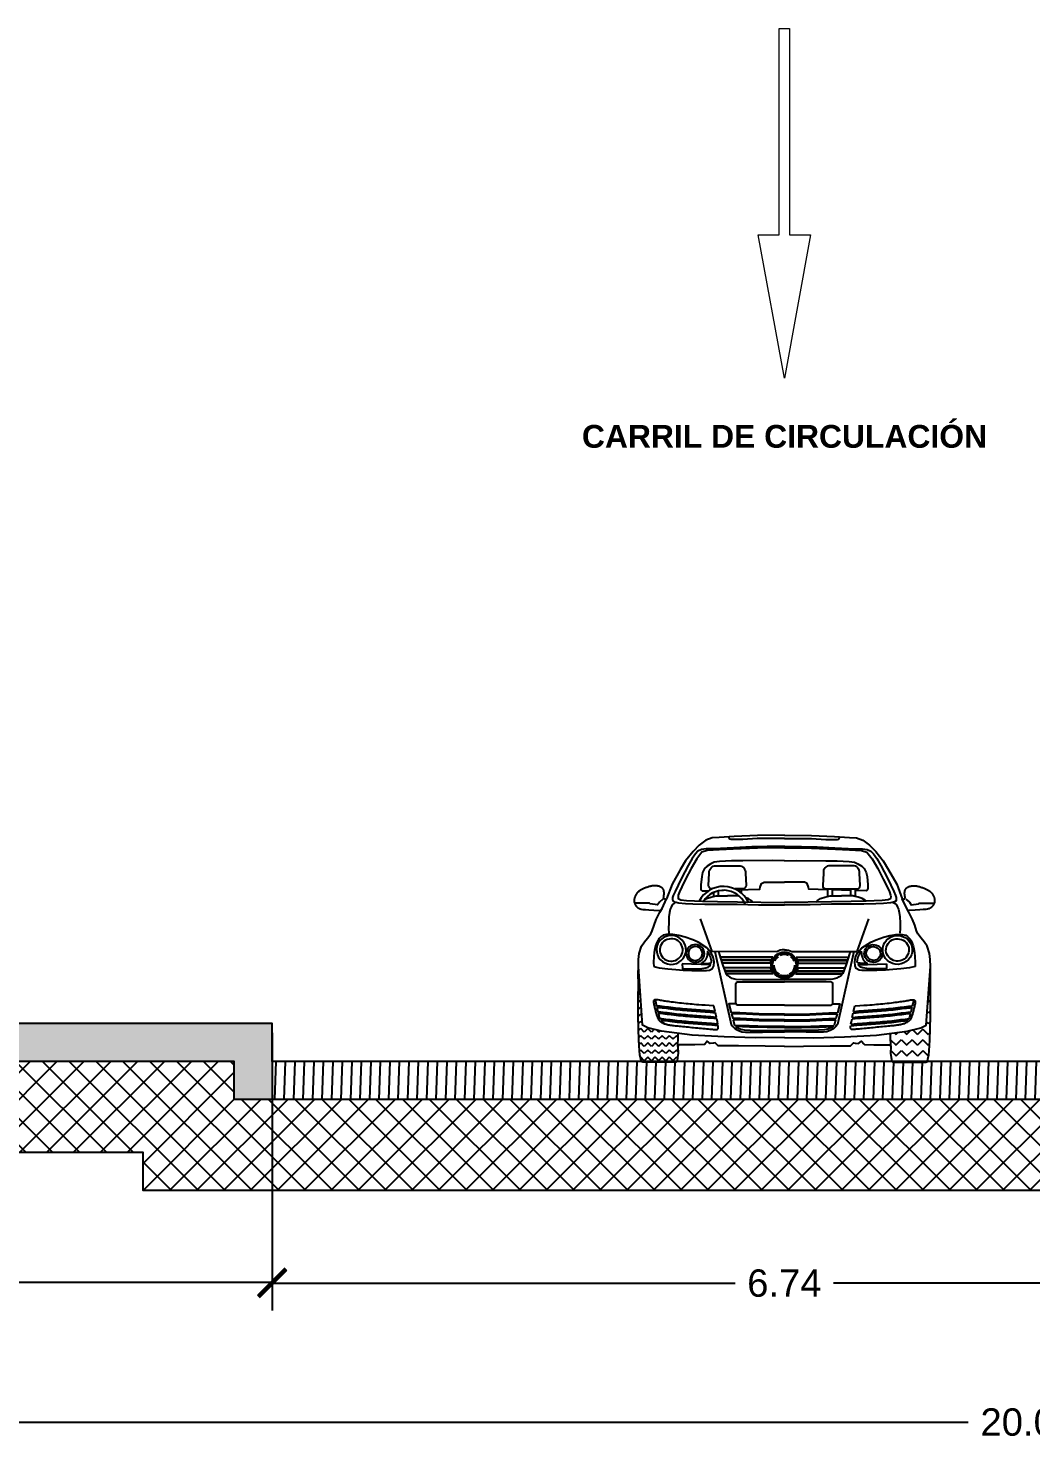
# Model space of a CAD drawing. Header units: metres. Extents: x 668617 to 675126, y 2286318 to 2293677.
# Drawn here: x 672199.7 to 672206.29, y 2287819.99 to 2287829.34 of the extents above; entities that cross this region are included whole.
import ezdxf

# ---------------------------------------------------------------- set-up
doc = ezdxf.new("R2010")
doc.units = ezdxf.units.M
doc.header["$MEASUREMENT"] = 0
doc.layers.add('DMTG_SECCIONES_VIALES', color=250, linetype='Continuous')
doc.styles.get("Standard").update_dxf_attribs({"font": 'arial.ttf'})
doc.dimstyles.get("Standard").update_dxf_attribs({"dimtxt": 0.18, "dimasz": 0.18, "dimexe": 0.18, "dimexo": 0.0625, "dimgap": 0.09, "dimtad": 0, "dimtih": 1, "dimtoh": 1, "dimdec": 4, "dimzin": 0, "dimdsep": 46, "dimtxsty": 'Standard', "dimcen": 0.09, "dimadec": 0, "dimazin": 0, "dimtfac": 1, "dimtdec": 4, "dimtofl": 0, "dimtmove": 0, "dimatfit": 3, "dimfxl": 1, "dimtolj": 1, "dimtzin": 0, "dimarcsym": 0})

# ---------------------------------------------------------------- blocks, each defined once
blk = doc.blocks.new('_ArchTick')
at = {"color": 0, "linetype": 'ByBlock', "const_width": 0.15}
blk.add_lwpolyline([(-0.5, -0.5), (0.5, 0.5)], dxfattribs=at)
blk = doc.blocks.new('*D439')
at = {"layer": 'Defpoints', "color": 0, "transparency": 16777216}
for p in [(672201.3035, 2287822.5467), (672208.0435, 2287822.5467), (672201.3035, 2287821.0874)]:
    blk.add_point(p, dxfattribs=at)
at = {"layer": 'DMTG_SECCIONES_VIALES', "color": 0, "lineweight": -2, "transparency": 16777216}
for p, q in [((672201.3035, 2287822.4842), (672201.3035, 2287820.9074)), ((672208.0435, 2287822.4842), (672208.0435, 2287820.9074)), ((672201.3035, 2287821.0874), (672204.3496, 2287821.0874)), ((672208.0435, 2287821.0874), (672204.9975, 2287821.0874))]:
    blk.add_line(p, q, dxfattribs=at)
at = {"layer": 'DMTG_SECCIONES_VIALES', "color": 0, "lineweight": -2, "transparency": 16777216, "xscale": 0.18, "yscale": 0.18, "zscale": 0.18, "rotation": 180}
blk.add_blockref('_ArchTick', (672201.3035, 2287821.0874), dxfattribs=at)
at = {"layer": 'DMTG_SECCIONES_VIALES', "color": 0, "lineweight": -2, "transparency": 16777216, "xscale": 0.18, "yscale": 0.18, "zscale": 0.18}
blk.add_blockref('_ArchTick', (672208.0435, 2287821.0874), dxfattribs=at)
at = {"layer": 'DMTG_SECCIONES_VIALES', "color": 0, "transparency": 16777216, "insert": (672204.6735, 2287821.0874), "char_height": 0.18, "attachment_point": 5}
blk.add_mtext('\\A1;6.74', dxfattribs=at)
blk = doc.blocks.new('*D440')
at = {"layer": 'Defpoints', "color": 0, "transparency": 16777216}
for p in [(672196.2535, 2287822.7967), (672201.3035, 2287822.7967), (672201.3035, 2287821.0928)]:
    blk.add_point(p, dxfattribs=at)
at = {"layer": 'DMTG_SECCIONES_VIALES', "color": 0, "lineweight": -2, "transparency": 16777216}
for p, q in [((672196.2535, 2287822.7342), (672196.2535, 2287820.9128)), ((672201.3035, 2287822.7342), (672201.3035, 2287820.9128)), ((672196.2535, 2287821.0928), (672198.4541, 2287821.0928)), ((672201.3035, 2287821.0928), (672199.103, 2287821.0928))]:
    blk.add_line(p, q, dxfattribs=at)
at = {"layer": 'DMTG_SECCIONES_VIALES', "color": 0, "lineweight": -2, "transparency": 16777216, "xscale": 0.18, "yscale": 0.18, "zscale": 0.18, "rotation": 180}
blk.add_blockref('_ArchTick', (672196.2535, 2287821.0928), dxfattribs=at)
at = {"layer": 'DMTG_SECCIONES_VIALES', "color": 0, "lineweight": -2, "transparency": 16777216, "xscale": 0.18, "yscale": 0.18, "zscale": 0.18}
blk.add_blockref('_ArchTick', (672201.3035, 2287821.0928), dxfattribs=at)
at = {"layer": 'DMTG_SECCIONES_VIALES', "color": 0, "transparency": 16777216, "insert": (672198.7785, 2287821.0928), "char_height": 0.18, "attachment_point": 5}
blk.add_mtext('\\A1;5.05', dxfattribs=at)
blk = doc.blocks.new('carro')
at = {"linetype": 'ByBlock'}
h = blk.add_hatch(dxfattribs=at)
h.set_pattern_fill('ZIGZAG', color=0, scale=0.01577, angle=136.24374, style=0)
h.set_pattern_definition([(46.2437446, (1261.6451, -1307.80113), (0.0707910058, 0.0015369328), [0.0500685963, -0.0500685963]), (316.2437446, (1261.67973, -1307.764964), (0.0015369328, -0.0707910058), [0.0500685963, -0.0500685963])])
h.paths.add_polyline_path([(1.5163, 0.2011), (1.5161, 0.2234), (1.6261, 0.2401), (1.7151, 0.2642), (1.7496, 0.282), (1.7687, 0.669), (1.7705, 0.6186), (1.7715, 0.5518), (1.7741, 0.4584), (1.7767, 0.3389), (1.7756, 0.1831), (1.7736, 0.1123), (1.771, 0.0858), (1.7657, 0.0579), (1.7629, 0.0469, -0.336058), (1.7522, 0.0383), (1.5362, 0.033), (1.5278, 0.0404), (1.5235, 0.0636), (1.52, 0.0913), (1.52, 0.1354, 0.028016), (1.5199, 0.1367)])
h = blk.add_hatch(dxfattribs=at)
h.set_pattern_fill('ZIGZAG', color=0, scale=0.010513, angle=136.24374, style=0)
h.set_pattern_definition([(136.2437446, (-1202.059364, -1360.946538), (-0.04719400387, -0.0010246219), [0.0333790642, -0.0333790642]), (226.2437446, (-1202.083474, -1360.923453), (0.0010246219, -0.04719400387), [0.0333790642, -0.0333790642])])
h.paths.add_polyline_path([(0.1206, 0.1708), (0.1198, 0.1931), (0.0092, 0.205), (-0.0807, 0.2252), (-0.116, 0.2415), (-0.1519, 0.6273), (-0.1515, 0.5768), (-0.1496, 0.51), (-0.1481, 0.4167), (-0.1455, 0.2971), (-0.1377, 0.1415), (-0.1326, 0.0709), (-0.1289, 0.0446), (-0.1224, 0.0169), (-0.1191, 0.006, 0.336058), (-0.108, -0.002), (0.108, 0.002), (0.1161, 0.0097), (0.1194, 0.0331), (0.1217, 0.061), (0.1198, 0.105, -0.028016), (0.1198, 0.1063)])
at = {"color": 0, "linetype": 'ByBlock'}
for points in [[(0.7897, 1.512), (0.6123, 1.5042), (0.4591, 1.4955), (0.3616, 1.4868), (0.3156, 1.4826), (0.2738, 1.4672), (0.2312, 1.4331), (0.191, 1.3906), (0.1429, 1.3273), (0.1092, 1.268), (0.0579, 1.1718), (0.023, 1.0754)], [(0.7897, 1.512), (0.9672, 1.5119), (1.1206, 1.5098), (1.2184, 1.5054), (1.2646, 1.5032), (1.307, 1.4896), (1.351, 1.4575), (1.393, 1.4167), (1.4438, 1.3555), (1.4801, 1.2978), (1.5355, 1.2039), (1.5745, 1.1091)], [(0.7912, 1.4392), (0.6783, 1.4342), (0.5765, 1.429), (0.4586, 1.4209), (0.3725, 1.415), (0.3055, 1.4105), (0.2775, 1.4095), (0.2476, 1.4039), (0.223, 1.3945), (0.2071, 1.3747), (0.1857, 1.3444), (0.1602, 1.2971), (0.1181, 1.213), (0.0974, 1.1678), (0.0785, 1.1242), (0.067, 1.0988), (0.0634, 1.0856), (0.0626, 1.0746), (0.0646, 1.0633), (0.0753, 1.0568), (0.102, 1.0514), (0.1482, 1.0481), (0.1968, 1.0467), (0.2769, 1.0463), (0.3733, 1.0473), (0.4888, 1.0495), (0.6302, 1.049), (0.7385, 1.0521), (0.7955, 1.0526), (0.7996, 1.0527)], [(0.7915, 1.4285), (0.6141, 1.4214), (0.455, 1.4125), (0.3627, 1.4054), (0.2838, 1.3982), (0.2486, 1.3864), (0.2163, 1.3422), (0.1803, 1.2785), (0.1452, 1.2082), (0.1215, 1.1557), (0.1069, 1.1225), (0.1, 1.1016), (0.0989, 1.0924), (0.1004, 1.0802), (0.1083, 1.075), (0.117, 1.0719), (0.155, 1.0678), (0.2601, 1.0642), (0.3599, 1.0647), (0.4901, 1.0648), (0.7993, 1.0688)], [(0.7912, 1.4392), (0.9043, 1.4391), (1.0062, 1.4383), (1.1243, 1.4354), (1.2107, 1.4332), (1.2778, 1.4316), (1.3057, 1.4318), (1.3359, 1.4275), (1.3609, 1.4192), (1.3777, 1.4001), (1.4003, 1.3708), (1.4279, 1.3246), (1.4736, 1.2424), (1.4962, 1.1982), (1.517, 1.1554), (1.5296, 1.1305), (1.5337, 1.1175), (1.535, 1.1066), (1.5335, 1.0952), (1.523, 1.0883), (1.4966, 1.0817), (1.4506, 1.0764), (1.4022, 1.0729), (1.3221, 1.069), (1.2258, 1.0658), (1.1103, 1.063), (0.969, 1.0564), (0.8607, 1.0547), (0.8037, 1.0528), (0.7996, 1.0527)], [(0.7915, 1.4285), (0.969, 1.4291), (1.1283, 1.4271), (1.2209, 1.424), (1.2999, 1.4202), (1.3356, 1.41), (1.3699, 1.3672), (1.4085, 1.3052), (1.4466, 1.2365), (1.4726, 1.1851), (1.4887, 1.1526), (1.4965, 1.1319), (1.498, 1.1228), (1.497, 1.1105), (1.4894, 1.105), (1.4808, 1.1015), (1.443, 1.0958), (1.3382, 1.0876), (1.2384, 1.0838), (1.1084, 1.0783), (0.7993, 1.0688)], [(0.7933, 1.3432), (0.7132, 1.3432), (0.52, 1.3372), (0.445, 1.3342), (0.3677, 1.328), (0.3314, 1.3228), (0.3096, 1.3128), (0.2852, 1.2966), (0.2698, 1.2804), (0.256, 1.2527), (0.2516, 1.2279), (0.2474, 1.1721), (0.2489, 1.1438), (0.2522, 1.1371), (0.2577, 1.1327), (0.3003, 1.1349)], [(0.7933, 1.3432), (0.8734, 1.3467), (1.0666, 1.3491), (1.1417, 1.3493), (1.2192, 1.3465), (1.2557, 1.3428), (1.2779, 1.3339), (1.303, 1.3187), (1.3191, 1.3032), (1.3341, 1.2762), (1.3395, 1.2515), (1.3461, 1.1959), (1.3459, 1.1676), (1.3429, 1.1608), (1.3376, 1.1562), (1.2631, 1.1567)], [(0.0183, 1.0719), (0.0126, 1.0732), (0.0086, 1.0751), (0.0061, 1.0776), (0.0047, 1.0806), (0.0043, 1.084), (0.0045, 1.0877), (0.005, 1.0917), (0.0057, 1.0957), (0.0062, 1.0997), (0.0066, 1.1038), (0.0068, 1.1077), (0.0068, 1.1116), (0.0067, 1.1154), (0.0064, 1.119), (0.0059, 1.1224), (0.0053, 1.1257), (0.0046, 1.1286), (0.0037, 1.1314), (0.0027, 1.1339), (0.0015, 1.1363), (0.0002, 1.1385), (-0.0013, 1.1405), (-0.003, 1.1425), (-0.0048, 1.1443), (-0.0067, 1.1461), (-0.0088, 1.1477), (-0.0111, 1.1493), (-0.0136, 1.1508), (-0.0162, 1.1522), (-0.0191, 1.1535), (-0.0221, 1.1547), (-0.0254, 1.1558), (-0.0288, 1.1568), (-0.0325, 1.1576), (-0.0363, 1.1584), (-0.0403, 1.1589), (-0.0445, 1.1594), (-0.0488, 1.1596), (-0.0532, 1.1597), (-0.0577, 1.1595), (-0.0623, 1.1592), (-0.067, 1.1587), (-0.0718, 1.158), (-0.0766, 1.1571), (-0.0815, 1.156), (-0.0865, 1.1547), (-0.0915, 1.1533), (-0.0966, 1.1518), (-0.1017, 1.15), (-0.1068, 1.1482), (-0.1119, 1.1462), (-0.1169, 1.1442), (-0.1218, 1.1421), (-0.1267, 1.1399), (-0.1313, 1.1377), (-0.1358, 1.1354), (-0.1401, 1.1332), (-0.1442, 1.131), (-0.1481, 1.1287), (-0.1517, 1.1264), (-0.1552, 1.124), (-0.1585, 1.1215), (-0.1615, 1.119), (-0.1644, 1.1163), (-0.1672, 1.1135), (-0.1697, 1.1105), (-0.172, 1.1076), (-0.1742, 1.1045), (-0.1762, 1.1014), (-0.1781, 1.0984), (-0.1798, 1.0953), (-0.1813, 1.0924), (-0.1827, 1.0895), (-0.184, 1.0866), (-0.1851, 1.0839), (-0.1861, 1.0811), (-0.1869, 1.0783), (-0.1877, 1.0755), (-0.1882, 1.0727), (-0.1887, 1.0698), (-0.1891, 1.0668), (-0.1893, 1.0637), (-0.1893, 1.0606), (-0.1893, 1.0575), (-0.189, 1.0544), (-0.1886, 1.0513), (-0.188, 1.0482), (-0.1872, 1.0453), (-0.1861, 1.0424), (-0.1849, 1.0396), (-0.1836, 1.037), (-0.1822, 1.0345), (-0.1808, 1.0321), (-0.1793, 1.0299), (-0.1779, 1.0278), (-0.1766, 1.0259), (-0.1754, 1.0242), (-0.1743, 1.0226), (-0.1732, 1.0212), (-0.1722, 1.0199), (-0.1712, 1.0187), (-0.1701, 1.0176), (-0.169, 1.0166), (-0.1678, 1.0156), (-0.1665, 1.0146), (-0.1651, 1.0136), (-0.1635, 1.0127), (-0.1618, 1.0117), (-0.16, 1.0107), (-0.1581, 1.0097), (-0.1561, 1.0086), (-0.1539, 1.0074), (-0.1514, 1.0062), (-0.1475, 1.0049), (-0.1407, 1.0037), (-0.1298, 1.0024), (-0.1135, 1.0013), (-0.0903, 1.0002), (-0.059, 0.9992), (-0.0182, 0.9984)], [(0.3324, 1.1241), (0.3329, 1.0986)], [(0.3624, 1.135), (0.3631, 1.1025)], [(0.388, 1.1393), (0.3976, 1.1397)], [(0.4823, 1.1502), (0.4824, 1.1456)], [(0.4853, 1.1441), (0.6368, 1.1517), (0.6378, 1.1666), (0.6458, 1.1901), (0.6645, 1.1991), (0.7964, 1.2019)], [(0.5126, 1.1508), (0.5131, 1.1261)], [(1.0822, 1.1579), (0.958, 1.1587), (0.9563, 1.1735), (0.9473, 1.1967), (0.9282, 1.2048), (0.7964, 1.2019)], [(1.0821, 1.1632), (1.0832, 1.1148)], [(1.1124, 1.1639), (1.1134, 1.1187)], [(1.2328, 1.1569), (1.1125, 1.1577)], [(1.2326, 1.1665), (1.2336, 1.1214)], [(1.2629, 1.1671), (1.2639, 1.1188)], [(1.5793, 1.1058), (1.585, 1.1073), (1.5889, 1.1094), (1.5913, 1.112), (1.5926, 1.1151), (1.5929, 1.1185), (1.5925, 1.1222), (1.5918, 1.1261), (1.5909, 1.1301), (1.5902, 1.1341), (1.5897, 1.1381), (1.5893, 1.1421), (1.5892, 1.146), (1.5891, 1.1497), (1.5893, 1.1534), (1.5896, 1.1568), (1.59, 1.1601), (1.5906, 1.1631), (1.5914, 1.1659), (1.5923, 1.1684), (1.5934, 1.1708), (1.5946, 1.1731), (1.596, 1.1752), (1.5976, 1.1772), (1.5993, 1.1791), (1.6011, 1.181), (1.6032, 1.1827), (1.6054, 1.1844), (1.6078, 1.186), (1.6104, 1.1875), (1.6132, 1.189), (1.6162, 1.1903), (1.6194, 1.1915), (1.6228, 1.1926), (1.6264, 1.1937), (1.6302, 1.1945), (1.6342, 1.1953), (1.6383, 1.1959), (1.6426, 1.1963), (1.647, 1.1966), (1.6515, 1.1967), (1.6561, 1.1965), (1.6608, 1.1962), (1.6656, 1.1957), (1.6705, 1.195), (1.6754, 1.1941), (1.6805, 1.1931), (1.6855, 1.1919), (1.6907, 1.1906), (1.6958, 1.1891), (1.701, 1.1874), (1.7062, 1.1857), (1.7113, 1.1839), (1.7163, 1.182), (1.7213, 1.18), (1.726, 1.178), (1.7306, 1.176), (1.735, 1.1739), (1.7392, 1.1719), (1.7431, 1.1698), (1.7469, 1.1676), (1.7505, 1.1654), (1.7538, 1.163), (1.757, 1.1606), (1.76, 1.1581), (1.7629, 1.1554), (1.7655, 1.1526), (1.768, 1.1497), (1.7703, 1.1467), (1.7725, 1.1437), (1.7744, 1.1408), (1.7763, 1.1378), (1.7779, 1.1349), (1.7795, 1.1321), (1.7808, 1.1293), (1.7821, 1.1266), (1.7832, 1.1239), (1.7841, 1.1211), (1.785, 1.1184), (1.7857, 1.1156), (1.7863, 1.1127), (1.7868, 1.1097), (1.7871, 1.1066), (1.7873, 1.1035), (1.7874, 1.1004), (1.7872, 1.0973), (1.787, 1.0942), (1.7865, 1.0911), (1.7858, 1.0881), (1.7849, 1.0852), (1.7838, 1.0824), (1.7826, 1.0797), (1.7814, 1.0771), (1.78, 1.0747), (1.7787, 1.0724), (1.7774, 1.0703), (1.7761, 1.0683), (1.775, 1.0665), (1.7739, 1.0649), (1.7729, 1.0635), (1.772, 1.0621), (1.771, 1.0609), (1.77, 1.0597), (1.7689, 1.0586), (1.7678, 1.0576), (1.7665, 1.0565), (1.7651, 1.0555), (1.7636, 1.0545), (1.762, 1.0535), (1.7602, 1.0524), (1.7583, 1.0513), (1.7563, 1.0501), (1.7542, 1.0488), (1.7518, 1.0475), (1.7479, 1.0461), (1.7412, 1.0445), (1.7304, 1.0428), (1.7141, 1.0409), (1.691, 1.0388), (1.6598, 1.0365), (1.6191, 1.034)], [(-0.0012, 1.0729), (-0.023, 1.0516), (-0.0344, 1.0343), (-0.0826, 1.0393), (-0.0868, 1.0445), (-0.1863, 1.0427)], [(0.0887, 1.0541), (0.0745, 1.0482), (0.061, 1.0366), (0.0551, 1.0217), (0.0496, 1.0071), (0.045, 0.9867), (0.042, 0.9568), (0.0411, 0.9171), (0.0415, 0.8807), (0.0433, 0.8498)], [(0.2723, 1.0732), (0.2871, 1.0831), (0.3138, 1.0936), (0.341, 1.1006), (0.3486, 1.1019), (0.3649, 1.1025), (0.4232, 1.1042)], [(0.4993, 1.1049), (0.4978, 1.1051), (0.4815, 1.1051), (0.4232, 1.1042)], [(0.4831, 1.1164), (0.4833, 1.1051)], [(0.5896, 1.0651), (0.5814, 1.0761), (0.5601, 1.0891), (0.5447, 1.0943)], [(1.0089, 1.0742), (1.0167, 1.0856), (1.0374, 1.0994), (1.064, 1.1099), (1.0913, 1.1169), (1.0988, 1.1182), (1.1152, 1.1188), (1.1735, 1.1205)], [(1.3353, 1.0875), (1.3316, 1.0924), (1.3103, 1.1054), (1.2833, 1.1147), (1.2557, 1.1205), (1.2481, 1.1214), (1.2318, 1.1213), (1.1735, 1.1205)], [(1.5098, 1.085), (1.5242, 1.0797), (1.5382, 1.0686), (1.5448, 1.0541), (1.5509, 1.0397), (1.5564, 1.0195), (1.5607, 0.9897), (1.5633, 0.9502), (1.5645, 0.9137), (1.564, 0.8828)], [(1.5988, 1.1076), (1.6216, 1.0873), (1.6337, 1.0705), (1.6816, 1.0776), (1.6856, 1.083), (1.785, 1.0855)], [(0.2475, 0.9486), (0.3299, 0.7353)], [(1.3558, 0.9727), (1.2827, 0.756)], [(1.6679, 0.6652), (1.6326, 0.6552), (1.5753, 0.6476), (1.5223, 0.6425), (1.4737, 0.6371), (1.4183, 0.6345), (1.3594, 0.6322), (1.3205, 0.6309), (1.3014, 0.6339), (1.2817, 0.6446), (1.2731, 0.662), (1.2705, 0.6882), (1.2757, 0.718), (1.2873, 0.7464), (1.3153, 0.7806), (1.3729, 0.8185), (1.4076, 0.8358), (1.4559, 0.8538), (1.4972, 0.8657), (1.5367, 0.8728), (1.5785, 0.8739), (1.6021, 0.8696), (1.615, 0.862), (1.6281, 0.849), (1.636, 0.8379), (1.646, 0.8182), (1.6532, 0.8006), (1.6579, 0.7826), (1.6625, 0.7568), (1.6652, 0.7311), (1.6678, 0.6925), (1.6679, 0.6652)], [(-0.051, 0.6279), (-0.0153, 0.6194), (0.0423, 0.6143), (0.0954, 0.6116), (0.1442, 0.6083), (0.1997, 0.608), (0.2586, 0.6083), (0.2976, 0.6087), (0.3165, 0.6125), (0.3357, 0.6241), (0.3436, 0.6418), (0.345, 0.6681), (0.3385, 0.6976), (0.3257, 0.7256), (0.2963, 0.7585), (0.237, 0.7938), (0.2016, 0.8096), (0.1526, 0.8255), (0.1108, 0.8356), (0.071, 0.8409), (0.0293, 0.8403), (0.0058, 0.835), (-0.0067, 0.8267), (-0.0192, 0.8133), (-0.0266, 0.8018), (-0.0358, 0.7817), (-0.0422, 0.7638), (-0.0461, 0.7457), (-0.0496, 0.7196), (-0.0512, 0.6939), (-0.0521, 0.6552), (-0.051, 0.6279)], [(0.806, 0.7569), (0.7922, 0.7565), (0.7791, 0.7534), (0.7562, 0.7436), (0.3299, 0.7353)], [(0.806, 0.7569), (0.8199, 0.7571), (0.8332, 0.7546), (0.8564, 0.7458), (1.2827, 0.756)], [(1.239, 0.7549), (1.2267, 0.7104), (1.2142, 0.6697), (1.1942, 0.6092), (1.1836, 0.5954), (1.1706, 0.5862), (1.1546, 0.5771), (1.1294, 0.5704), (1.0856, 0.5684), (0.8103, 0.5624)], [(1.2639, 0.7567), (1.1659, 0.2742), (1.1556, 0.2602), (1.1404, 0.2449), (1.1234, 0.2342), (1.0978, 0.2234), (1.0743, 0.2217), (0.9618, 0.2192), (0.8178, 0.2166)], [(1.3116, 0.759), (1.3122, 0.7515), (1.3129, 0.7448), (1.3138, 0.7389), (1.3147, 0.7337), (1.3158, 0.729), (1.3168, 0.7249), (1.3179, 0.7212), (1.3191, 0.7179), (1.3202, 0.715), (1.3213, 0.7123), (1.3224, 0.7099), (1.3235, 0.7077), (1.3246, 0.7057), (1.3258, 0.7039), (1.3269, 0.7023), (1.328, 0.7008), (1.3291, 0.6994), (1.3302, 0.6981), (1.3313, 0.6968), (1.3324, 0.6957), (1.3336, 0.6946), (1.3347, 0.6935), (1.3358, 0.6925), (1.3368, 0.6916), (1.3379, 0.6906), (1.339, 0.6897), (1.34, 0.6889), (1.3411, 0.6881), (1.3421, 0.6873), (1.3432, 0.6865), (1.3442, 0.6858), (1.3453, 0.6851), (1.3464, 0.6845), (1.3474, 0.6839), (1.3484, 0.6833), (1.3494, 0.6828), (1.3503, 0.6823), (1.3511, 0.6819), (1.3518, 0.6814), (1.3524, 0.681), (1.3529, 0.6807), (1.353, 0.6804), (1.3529, 0.6801), (1.3522, 0.6798), (1.351, 0.6795), (1.3491, 0.6793), (1.3464, 0.6791), (1.3428, 0.6789), (1.3382, 0.6787), (1.3328, 0.6785), (1.327, 0.6784), (1.3209, 0.6784), (1.3148, 0.6785), (1.3089, 0.6787), (1.3035, 0.6791), (1.2988, 0.6796), (1.2951, 0.6804), (1.2922, 0.6813), (1.2902, 0.6825), (1.2887, 0.6838), (1.2878, 0.6854), (1.2874, 0.6871), (1.2872, 0.689), (1.2872, 0.6911), (1.2874, 0.6934), (1.2876, 0.6958), (1.2879, 0.6983), (1.2882, 0.7009), (1.2887, 0.7035), (1.2892, 0.7061), (1.2897, 0.7087), (1.2903, 0.7112), (1.2909, 0.7136), (1.2916, 0.7159), (1.2924, 0.7181), (1.2931, 0.7202), (1.2939, 0.7223), (1.2947, 0.7244), (1.2956, 0.7264), (1.2964, 0.7284), (1.2973, 0.7305), (1.2981, 0.7325), (1.299, 0.7346), (1.2999, 0.7366), (1.3007, 0.7386), (1.3016, 0.7405), (1.3025, 0.7424), (1.3034, 0.7442), (1.3042, 0.746), (1.3051, 0.7477), (1.306, 0.7494), (1.307, 0.7511), (1.308, 0.7529), (1.3091, 0.7548), (1.3103, 0.7568), (1.3116, 0.759)], [(0.3009, 0.737), (0.3006, 0.7295), (0.3002, 0.7229), (0.2996, 0.7169), (0.2988, 0.7116), (0.298, 0.7069), (0.2971, 0.7028), (0.2962, 0.699), (0.2952, 0.6957), (0.2942, 0.6927), (0.2932, 0.69), (0.2922, 0.6875), (0.2912, 0.6853), (0.2902, 0.6833), (0.2891, 0.6814), (0.2881, 0.6797), (0.287, 0.6782), (0.286, 0.6767), (0.2849, 0.6754), (0.2839, 0.6741), (0.2828, 0.6729), (0.2817, 0.6717), (0.2807, 0.6706), (0.2796, 0.6696), (0.2786, 0.6686), (0.2776, 0.6676), (0.2765, 0.6667), (0.2755, 0.6658), (0.2745, 0.6649), (0.2735, 0.6641), (0.2725, 0.6633), (0.2715, 0.6625), (0.2704, 0.6618), (0.2694, 0.6611), (0.2684, 0.6604), (0.2674, 0.6598), (0.2664, 0.6593), (0.2655, 0.6588), (0.2647, 0.6583), (0.264, 0.6578), (0.2635, 0.6574), (0.2631, 0.657), (0.2629, 0.6567), (0.2631, 0.6564), (0.2637, 0.6562), (0.265, 0.656), (0.2669, 0.6558), (0.2696, 0.6557), (0.2732, 0.6556), (0.2778, 0.6557), (0.2831, 0.6557), (0.289, 0.6559), (0.2951, 0.6561), (0.3012, 0.6565), (0.3071, 0.657), (0.3125, 0.6576), (0.3171, 0.6583), (0.3208, 0.6592), (0.3236, 0.6603), (0.3256, 0.6615), (0.327, 0.663), (0.3278, 0.6645), (0.3282, 0.6663), (0.3283, 0.6682), (0.3282, 0.6703), (0.3279, 0.6725), (0.3276, 0.6749), (0.3272, 0.6774), (0.3267, 0.68), (0.3262, 0.6826), (0.3256, 0.6852), (0.3249, 0.6877), (0.3242, 0.6902), (0.3235, 0.6926), (0.3227, 0.6948), (0.3219, 0.697), (0.321, 0.6991), (0.3201, 0.7012), (0.3192, 0.7032), (0.3183, 0.7052), (0.3174, 0.7072), (0.3164, 0.7092), (0.3155, 0.7112), (0.3145, 0.7132), (0.3136, 0.7152), (0.3126, 0.7171), (0.3117, 0.719), (0.3107, 0.7209), (0.3098, 0.7227), (0.3088, 0.7244), (0.3078, 0.7261), (0.3069, 0.7277), (0.3058, 0.7294), (0.3047, 0.7311), (0.3035, 0.733), (0.3023, 0.7349), (0.3009, 0.737)], [(0.3487, 0.7368), (0.4675, 0.259), (0.4784, 0.2455), (0.4942, 0.2309), (0.5117, 0.2209), (0.5377, 0.2112), (0.5612, 0.2106), (0.6738, 0.213), (0.8178, 0.2166)], [(0.3736, 0.7361), (0.3878, 0.6922), (0.4021, 0.6521), (0.4246, 0.5925), (0.4359, 0.5792), (0.4492, 0.5705), (0.4656, 0.5621), (0.4911, 0.5565), (0.535, 0.5564), (0.8103, 0.5624)], [(0.7304, 0.7077), (0.3852, 0.7002)], [(0.721, 0.6895), (0.3913, 0.6823)], [(0.719, 0.6836), (0.3934, 0.6765)], [(0.7155, 0.6667), (0.3993, 0.6598)], [(0.8186, 0.1792), (1.0111, 0.1816), (1.2145, 0.192), (1.424, 0.2093), (1.6261, 0.2401), (1.7151, 0.2642), (1.7496, 0.282), (1.7687, 0.669)], [(0.8838, 0.711), (1.2289, 0.7185)], [(0.8939, 0.6932), (1.2236, 0.7004)], [(0.8962, 0.6875), (1.2218, 0.6945)], [(0.9004, 0.6707), (1.2166, 0.6775)], [(0.8186, 0.1792), (0.6262, 0.1733), (0.4225, 0.1748), (0.2124, 0.183), (0.0092, 0.205), (-0.0807, 0.2252), (-0.116, 0.2415), (-0.1519, 0.6273)], [(0.7169, 0.6371), (0.4103, 0.6304)], [(0.7232, 0.6177), (0.4176, 0.6111)], [(0.7259, 0.6122), (0.4197, 0.6055)], [(0.7359, 0.5972), (0.4264, 0.5904)], [(0.883, 0.6003), (1.1926, 0.6071)], [(0.8924, 0.6158), (1.1986, 0.6224)], [(0.8949, 0.6214), (1.2004, 0.6281)], [(0.9003, 0.6411), (1.2069, 0.6477)], [(0.3496, 0.3785), (0.3184, 0.3795), (0.2923, 0.3805), (0.2702, 0.3814), (0.2515, 0.3824), (0.2354, 0.3833), (0.2211, 0.3843), (0.2077, 0.3853), (0.1945, 0.3864), (0.1808, 0.3874), (0.1667, 0.3885), (0.1524, 0.3897), (0.138, 0.3909), (0.1238, 0.392), (0.1099, 0.3932), (0.0965, 0.3944), (0.0839, 0.3957), (0.0721, 0.3969), (0.0611, 0.3981), (0.0508, 0.3993), (0.0412, 0.4005), (0.0321, 0.4017), (0.0234, 0.403), (0.015, 0.4042), (0.007, 0.4055), (-0.001, 0.4067), (-0.0086, 0.4079), (-0.0159, 0.4089), (-0.0226, 0.4096), (-0.0288, 0.41), (-0.0342, 0.4098), (-0.0387, 0.4091), (-0.0423, 0.4076), (-0.0449, 0.4054), (-0.0465, 0.4025), (-0.0472, 0.3988), (-0.0473, 0.3946), (-0.0468, 0.3898), (-0.0458, 0.3845), (-0.0444, 0.3787), (-0.0429, 0.3726), (-0.0412, 0.3662), (-0.0395, 0.3595), (-0.0377, 0.3527), (-0.0359, 0.3459), (-0.034, 0.339), (-0.0322, 0.3324), (-0.0303, 0.326), (-0.0284, 0.3199), (-0.0266, 0.3142), (-0.0248, 0.3089), (-0.023, 0.3039), (-0.0213, 0.2994), (-0.0195, 0.2952), (-0.0178, 0.2913), (-0.0161, 0.2878), (-0.0144, 0.2846), (-0.0127, 0.2817), (-0.011, 0.279), (-0.0092, 0.2765), (-0.0074, 0.2743), (-0.0055, 0.2722), (-0.0034, 0.2703), (-0.0013, 0.2685), (0.001, 0.2667), (0.0034, 0.2651), (0.0059, 0.2634), (0.0086, 0.2619), (0.0115, 0.2604), (0.0144, 0.2589), (0.0175, 0.2576), (0.0206, 0.2563), (0.0238, 0.2551), (0.0271, 0.2539), (0.0304, 0.2529), (0.0338, 0.2519), (0.0374, 0.251), (0.041, 0.2501), (0.0447, 0.2493), (0.0486, 0.2485), (0.0526, 0.2478), (0.0567, 0.2471), (0.0611, 0.2464), (0.0658, 0.2457), (0.0709, 0.245), (0.0766, 0.2444), (0.0828, 0.2437), (0.0898, 0.243), (0.0976, 0.2423), (0.1062, 0.2415), (0.1156, 0.2408), (0.1256, 0.24), (0.1363, 0.2391), (0.1475, 0.2383), (0.1592, 0.2374), (0.1711, 0.2365), (0.1832, 0.2356), (0.1955, 0.2347), (0.2079, 0.2337), (0.2203, 0.2328), (0.2327, 0.2318), (0.245, 0.2309), (0.2573, 0.2299), (0.2695, 0.229), (0.2815, 0.2281), (0.2932, 0.2272), (0.3047, 0.2264), (0.3156, 0.2256), (0.326, 0.2249), (0.3357, 0.2243), (0.3445, 0.2238), (0.3523, 0.2234), (0.359, 0.2232), (0.3645, 0.2231), (0.3689, 0.2231), (0.3724, 0.2234), (0.3751, 0.224), (0.3771, 0.2248), (0.3786, 0.226), (0.3797, 0.2275), (0.3807, 0.2294), (0.3814, 0.2319), (0.3817, 0.2363), (0.3811, 0.2439), (0.3803, 0.2485)], [(-0.0376, 0.4091), (-0.0274, 0.3705), (-0.027, 0.3689)], [(0.3591, 0.3415), (0.3496, 0.3785)], [(0.4957, 0.3955), (0.4489, 0.3945), (0.4657, 0.3358)], [(1.1317, 0.4093), (1.1786, 0.4103), (1.1643, 0.351)], [(1.2785, 0.3987), (1.3096, 0.401), (1.3357, 0.4031), (1.3577, 0.405), (1.3763, 0.4068), (1.3923, 0.4085), (1.4066, 0.4101), (1.42, 0.4116), (1.4331, 0.4132), (1.4467, 0.4149), (1.4607, 0.4166), (1.475, 0.4184), (1.4893, 0.4202), (1.5035, 0.422), (1.5173, 0.4238), (1.5306, 0.4256), (1.5432, 0.4273), (1.555, 0.4291), (1.5659, 0.4307), (1.5761, 0.4324), (1.5857, 0.434), (1.5947, 0.4356), (1.6033, 0.4373), (1.6116, 0.4389), (1.6196, 0.4405), (1.6275, 0.4421), (1.6351, 0.4436), (1.6423, 0.4449), (1.649, 0.4459), (1.6551, 0.4465), (1.6605, 0.4466), (1.6651, 0.4461), (1.6688, 0.4448), (1.6714, 0.4427), (1.6732, 0.4398), (1.6741, 0.4362), (1.6743, 0.432), (1.674, 0.4271), (1.6732, 0.4218), (1.6721, 0.416), (1.6709, 0.4098), (1.6695, 0.4033), (1.6681, 0.3966), (1.6666, 0.3897), (1.665, 0.3828), (1.6635, 0.3759), (1.6619, 0.3692), (1.6603, 0.3627), (1.6587, 0.3565), (1.6571, 0.3507), (1.6556, 0.3453), (1.654, 0.3403), (1.6525, 0.3357), (1.6509, 0.3315), (1.6493, 0.3275), (1.6478, 0.3239), (1.6462, 0.3206), (1.6446, 0.3176), (1.643, 0.3149), (1.6414, 0.3124), (1.6396, 0.3101), (1.6378, 0.3079), (1.6359, 0.3059), (1.6338, 0.304), (1.6317, 0.3021), (1.6293, 0.3004), (1.6268, 0.2986), (1.6242, 0.2969), (1.6214, 0.2953), (1.6185, 0.2937), (1.6156, 0.2923), (1.6125, 0.2908), (1.6093, 0.2895), (1.6061, 0.2882), (1.6028, 0.287), (1.5994, 0.2859), (1.596, 0.2848), (1.5924, 0.2838), (1.5887, 0.2828), (1.5849, 0.2819), (1.5809, 0.281), (1.5768, 0.2801), (1.5724, 0.2792), (1.5678, 0.2783), (1.5627, 0.2774), (1.5571, 0.2765), (1.5508, 0.2755), (1.5439, 0.2746), (1.5362, 0.2735), (1.5276, 0.2724), (1.5183, 0.2712), (1.5082, 0.27), (1.4976, 0.2687), (1.4864, 0.2674), (1.4749, 0.266), (1.463, 0.2646), (1.4509, 0.2631), (1.4387, 0.2617), (1.4264, 0.2602), (1.414, 0.2587), (1.4017, 0.2572), (1.3894, 0.2557), (1.3771, 0.2542), (1.365, 0.2528), (1.3531, 0.2514), (1.3414, 0.25), (1.33, 0.2487), (1.319, 0.2474), (1.3087, 0.2463), (1.2991, 0.2452), (1.2903, 0.2444), (1.2825, 0.2436), (1.2758, 0.2431), (1.2703, 0.2427), (1.2659, 0.2426), (1.2624, 0.2428), (1.2597, 0.2432), (1.2577, 0.2439), (1.2561, 0.245), (1.2549, 0.2465), (1.2539, 0.2484), (1.253, 0.2509), (1.2526, 0.2552), (1.2529, 0.2628), (1.2534, 0.2674)], [(1.2706, 0.3613), (1.2785, 0.3987)], [(1.6529, 0.3952), (1.649, 0.3774), (1.6463, 0.3656)], [(1.664, 0.446), (1.6555, 0.4071), (1.6551, 0.4054)], [(-0.0243, 0.3588), (-0.0196, 0.3412), (-0.0164, 0.3295)], [(-0.014, 0.3205), (-0.0138, 0.3198), (-0.0097, 0.3049), (-0.007, 0.2954), (-0.0052, 0.2898), (-0.0041, 0.2869), (-0.0034, 0.2854)], [(0.3689, 0.3023), (0.3615, 0.3322)], [(0.3787, 0.2579), (0.3754, 0.2742), (0.371, 0.2933)], [(0.8154, 0.3342), (0.6477, 0.333), (0.5229, 0.3355), (0.4657, 0.3358)], [(0.4677, 0.329), (0.4764, 0.2985)], [(0.8171, 0.3275), (0.6495, 0.3262), (0.5247, 0.3287), (0.4677, 0.329)], [(0.8166, 0.297), (0.6489, 0.2957), (0.5241, 0.2982), (0.4764, 0.2985)], [(0.479, 0.2897), (0.4897, 0.2522)], [(0.8172, 0.2882), (0.6495, 0.2869), (0.5247, 0.2894), (0.479, 0.2897)], [(0.8136, 0.3274), (0.9812, 0.3334), (1.1057, 0.3413), (1.1627, 0.3441)], [(0.8151, 0.3342), (0.9826, 0.3403), (1.1072, 0.3482), (1.1643, 0.351)], [(0.8153, 0.2881), (0.9828, 0.2942), (1.1074, 0.3021), (1.1531, 0.3043)], [(0.8155, 0.297), (0.983, 0.303), (1.1076, 0.3109), (1.1552, 0.3132)], [(1.1531, 0.3043), (1.144, 0.2664)], [(1.1627, 0.3441), (1.1552, 0.3132)], [(1.2546, 0.2769), (1.2572, 0.2934), (1.2608, 0.3126)], [(1.2625, 0.3217), (1.2686, 0.3519)], [(1.6278, 0.3098), (1.6265, 0.3083), (1.6246, 0.3063), (1.6221, 0.3038), (1.6188, 0.3007), (1.6145, 0.2969), (1.6091, 0.2923), (1.6022, 0.2866)], [(1.6443, 0.3565), (1.6441, 0.3558), (1.6406, 0.3407), (1.6383, 0.3311), (1.6368, 0.3254), (1.6359, 0.3225), (1.6352, 0.321)], [(0.0045, 0.2746), (0.0059, 0.2731), (0.0078, 0.2712), (0.0104, 0.2688), (0.0138, 0.2659), (0.0183, 0.2623), (0.024, 0.2579), (0.031, 0.2525)], [(0.1198, 0.105), (0.1206, 0.1708), (0.1198, 0.1931)], [(0.817, 0.2528), (0.7007, 0.2503), (0.5853, 0.251), (0.4897, 0.2522)], [(0.8171, 0.2455), (0.704, 0.2431), (0.5886, 0.2438), (0.4959, 0.245)], [(0.4959, 0.245), (0.4997, 0.2408), (0.5304, 0.2283), (0.5535, 0.2244), (0.5927, 0.2239), (0.7081, 0.2232), (0.8176, 0.2255)], [(0.817, 0.2528), (0.9333, 0.2553), (1.0485, 0.261), (1.144, 0.2664)], [(0.8171, 0.2455), (0.9303, 0.248), (1.0455, 0.2537), (1.1381, 0.2589)], [(1.1381, 0.2589), (1.1345, 0.2546), (1.1043, 0.2407), (1.0815, 0.2359), (1.0423, 0.2336), (0.9271, 0.2279), (0.8176, 0.2255)], [(1.52, 0.1354), (1.5163, 0.2011), (1.5161, 0.2234)]]:
    blk.add_lwpolyline(points, dxfattribs=at)
for points in [[(0.7902, 1.4882), (0.9689, 1.492), (1.0636, 1.4894), (1.1129, 1.4905), (1.1407, 1.4902, 0.395979), (1.1522, 1.5008), (1.1527, 1.5084)], [(0.7902, 1.4882), (0.6115, 1.4843), (0.517, 1.4776), (0.4676, 1.4765), (0.4399, 1.475, -0.395979), (0.4279, 1.485), (0.4271, 1.4926)], [(0.3211, 1.1467, -0.428553), (0.2985, 1.1697), (0.3012, 1.251, -0.44763), (0.3442, 1.3001), (0.4189, 1.3017), (0.4936, 1.3033, -0.44763), (0.5386, 1.2561), (0.5449, 1.1751, -0.430627), (0.5232, 1.1511), (0.4731, 1.15)], [(0.8199, 0.1208), (0.6938, 0.12), (0.5187, 0.1177), (0.3934, 0.1151), (0.3853, 0.1149), (0.3639, 0.1346), (0.3535, 0.1333), (0.3317, 0.1306), (0.3111, 0.1454), (0.2976, 0.1269), (0.2914, 0.1233), (0.2315, 0.1189), (0.1309, 0.1169, 0.420922), (0.1198, 0.105), (0.1217, 0.061), (0.1194, 0.0331), (0.1161, 0.0097), (0.108, 0.002), (-0.108, -0.002, -0.336058), (-0.1191, 0.006), (-0.1224, 0.0169), (-0.1289, 0.0446), (-0.1326, 0.0709), (-0.1377, 0.1415), (-0.1455, 0.2971), (-0.1481, 0.4167), (-0.1496, 0.51), (-0.1515, 0.5768), (-0.1519, 0.6273), (-0.1515, 0.6714), (-0.1491, 0.7112), (-0.1341, 0.7599), (-0.1147, 0.7898), (-0.0962, 0.8129), (-0.0751, 0.8437), (-0.0658, 0.8623), (-0.0546, 0.9003), (-0.0408, 0.9381), (-0.0191, 0.986), (-0.0046, 1.0109), (0.023, 1.0754)], [(0.8199, 0.1208), (0.9458, 0.1255), (1.1209, 0.1308), (1.2462, 0.1336), (1.2543, 0.1338), (1.2747, 0.1544), (1.2852, 0.1535), (1.3072, 0.1518), (1.3271, 0.1675), (1.3414, 0.1495), (1.3477, 0.1463), (1.4077, 0.1444), (1.5083, 0.1468, -0.420922), (1.52, 0.1354), (1.52, 0.0913), (1.5235, 0.0636), (1.5278, 0.0404), (1.5362, 0.033), (1.7522, 0.0383, 0.336058), (1.7629, 0.0469), (1.7657, 0.0579), (1.771, 0.0858), (1.7736, 0.1123), (1.7756, 0.1831), (1.7767, 0.3389), (1.7741, 0.4584), (1.7715, 0.5518), (1.7705, 0.6186), (1.7687, 0.669), (1.7664, 0.713), (1.7623, 0.7527), (1.7452, 0.8007), (1.7245, 0.8297), (1.705, 0.852), (1.6826, 0.8819), (1.6725, 0.9001), (1.6597, 0.9375), (1.6442, 0.9746), (1.6205, 1.0215), (1.6049, 1.0459), (1.5745, 1.1091)], [(0.814, 0.392), (0.5121, 0.3854, -0.414214), (0.494, 0.4027), (0.4914, 0.522, -0.414214), (0.5087, 0.54), (0.8106, 0.5466)], [(0.814, 0.392), (1.1159, 0.3985, 0.414214), (1.1331, 0.4166), (1.1305, 0.5359, 0.414214), (1.1125, 0.5531), (0.8106, 0.5466)]]:
    blk.add_lwpolyline(points, format="xyb", dxfattribs=at)
blk.add_lwpolyline([(1.1692, 1.318), (1.0945, 1.3164, 0.44763), (1.0515, 1.2673), (1.0488, 1.186, 0.430627), (1.0715, 1.163), (1.1725, 1.1652), (1.2735, 1.1673, 0.430627), (1.2952, 1.1913), (1.2889, 1.2724, 0.44763), (1.2439, 1.3196)], format="xyb", close=True, dxfattribs=at)
for points in [[(1.4808, 0.6784), (1.4799, 0.649), (1.4445, 0.6459), (1.4237, 0.6451), (1.395, 0.6445), (1.3732, 0.644), (1.3521, 0.6465), (1.325, 0.6501), (1.3105, 0.6546), (1.302, 0.66), (1.2965, 0.6664), (1.2938, 0.6695)], [(0.1354, 0.6492), (0.1375, 0.6198), (0.1731, 0.6183), (0.1938, 0.6184), (0.2225, 0.619), (0.2443, 0.6195), (0.2653, 0.623), (0.2923, 0.6276), (0.3065, 0.6328), (0.3148, 0.6386), (0.32, 0.6452), (0.3226, 0.6484)]]:
    blk.add_lwpolyline(points, close=True, dxfattribs=at)
for radius in [0.0865, 0.0865, 0.0774, 0.0774]:
    blk.add_circle((0.8082, 0.6562), radius, dxfattribs=at)
for centre, radius, start, end in [((0.4007, 0.9827), 0.1823, 27.11896, 153.17479), ((0.4007, 0.9827), 0.1571, 27.11896, 148.73984), ((0.8082, 0.6562), 0.0933, 162.9256, 173.56262), ((0.8082, 0.6562), 0.0933, 146.51644, 159.12171), ((0.8082, 0.6562), 0.0688, 181.24374, 241.24374), ((0.8082, 0.6562), 0.0688, 181.24374, 241.24374), ((0.8082, 0.6562), 0.0688, 128.4245, 159.27021), ((0.8082, 0.6562), 0.0688, 128.4245, 159.27021), ((0.8082, 0.6562), 0.0688, 68.4245, 114.06299), ((0.8082, 0.6562), 0.0688, 68.4245, 114.06299), ((0.8082, 0.6562), 0.0688, 301.24374, 1.24374), ((0.8082, 0.6562), 0.0688, 301.24374, 1.24374), ((0.8082, 0.6562), 0.0688, 23.21728, 54.06299), ((0.8082, 0.6562), 0.0688, 23.21728, 54.06299), ((0.8082, 0.6562), 0.0933, 23.36577, 35.97105), ((0.8082, 0.6562), 0.0933, 8.92487, 19.56189), ((0.8082, 0.6562), 0.0933, 191.81383, 204.36214), ((0.8082, 0.6562), 0.0933, 208.14166, 219.24473), ((0.8082, 0.6562), 0.0688, 248.4245, 294.06299), ((0.8082, 0.6562), 0.0688, 248.4245, 294.06299), ((0.8082, 0.6562), 0.0933, 323.24276, 334.34583), ((0.8082, 0.6562), 0.0933, 338.12535, 350.67366)]:
    blk.add_arc(centre, radius, start, end, dxfattribs=at)
for centre, major_axis in [((1.55, 0.7723), (0.097, 0.007)), ((1.3922, 0.7453), (0.0597, 0.0043))]:
    blk.add_ellipse(centre, major_axis=major_axis, ratio=0.977772, start_param=-1.570796, end_param=4.712389, dxfattribs=at)
at = {"color": 0, "linetype": 'ByBlock', "extrusion": (0, 0, -1)}
for centre, major_axis in [((0.0621, 0.74), (-0.0972, 0.0028)), ((0.2209, 0.7199), (-0.0598, 0.0017))]:
    blk.add_ellipse(centre, major_axis=major_axis, ratio=0.977772, start_param=-1.570796, end_param=4.712389, dxfattribs=at)
at = {"color": 0, "linetype": 'ByBlock'}
for points, knots in [([(1.5553, 0.6988), (1.5744, 0.7002), (1.5928, 0.7089), (1.6284, 0.7465), (1.6318, 0.7852), (1.5959, 0.8395), (1.5576, 0.8526), (1.4939, 0.8314), (1.4719, 0.7986), (1.4769, 0.7342), (1.5038, 0.7052), (1.543, 0.6986), (1.5492, 0.6984), (1.5553, 0.6988)], [-1.570796, -1.570796, -1.570796, -1.570796, -0.819064, -0.819064, 0.503049, 0.503049, 1.825162, 1.825162, 3.147276, 3.147276, 4.469389, 4.469389, 4.712389, 4.712389, 4.712389, 4.712389]), ([(0.06, 0.6663), (0.0409, 0.6669), (0.0221, 0.6748), (-0.0151, 0.7108), (-0.0202, 0.7493), (0.0134, 0.8051), (0.0511, 0.8199), (0.1156, 0.8015), (0.139, 0.7696), (0.1368, 0.7052), (0.1112, 0.675), (0.0724, 0.6667), (0.0662, 0.6662), (0.06, 0.6663)], [-1.570796, -1.570796, -1.570796, -1.570796, -0.819064, -0.819064, 0.503049, 0.503049, 1.825162, 1.825162, 3.147276, 3.147276, 4.469389, 4.469389, 4.712389, 4.712389, 4.712389, 4.712389]), ([(0.2196, 0.6746), (0.2078, 0.6749), (0.1963, 0.6798), (0.1734, 0.7019), (0.1703, 0.7256), (0.1909, 0.76), (0.2141, 0.7691), (0.2538, 0.7577), (0.2682, 0.7381), (0.2668, 0.6985), (0.2511, 0.6799), (0.2272, 0.6748), (0.2234, 0.6745), (0.2196, 0.6746)], [-1.570796, -1.570796, -1.570796, -1.570796, -0.819064, -0.819064, 0.503049, 0.503049, 1.825162, 1.825162, 3.147276, 3.147276, 4.469389, 4.469389, 4.712389, 4.712389, 4.712389, 4.712389]), ([(1.3955, 0.7001), (1.4073, 0.701), (1.4186, 0.7063), (1.4405, 0.7295), (1.4426, 0.7533), (1.4204, 0.7867), (1.3969, 0.7947), (1.3577, 0.7817), (1.3442, 0.7615), (1.3473, 0.7219), (1.3638, 0.7041), (1.3879, 0.7), (1.3917, 0.6998), (1.3955, 0.7001)], [-1.570796, -1.570796, -1.570796, -1.570796, -0.819064, -0.819064, 0.503049, 0.503049, 1.825162, 1.825162, 3.147276, 3.147276, 4.469389, 4.469389, 4.712389, 4.712389, 4.712389, 4.712389]), ([(1.2686, 0.3519), (1.3177, 0.3566), (1.3961, 0.3649), (1.4954, 0.3735), (1.5741, 0.3848), (1.6201, 0.3921), (1.6458, 0.3946), (1.6529, 0.3952)], [0.0033304, 0.0033304, 0.0033304, 0.0033304, 0.1139473, 0.2282976, 0.2875388, 0.3407696, 0.36117, 0.36117, 0.36117, 0.36117]), ([(1.2706, 0.3613), (1.3192, 0.3667), (1.3968, 0.3748), (1.4952, 0.3834), (1.5739, 0.3947), (1.6207, 0.4021), (1.6472, 0.4046), (1.6551, 0.4054)], [0.0057674, 0.0057674, 0.0057674, 0.0057674, 0.1139473, 0.2282976, 0.2875388, 0.3407696, 0.3635117, 0.3635117, 0.3635117, 0.3635117]), ([(0.3591, 0.3415), (0.3103, 0.3448), (0.2325, 0.3496), (0.1338, 0.3539), (0.0547, 0.3617), (0.0076, 0.3671), (-0.019, 0.3685), (-0.027, 0.3689)], [0.0057674, 0.0057674, 0.0057674, 0.0057674, 0.1139473, 0.2282976, 0.2875388, 0.3407696, 0.3635117, 0.3635117, 0.3635117, 0.3635117]), ([(0.3615, 0.3322), (0.3122, 0.3348), (0.2335, 0.3396), (0.134, 0.3439), (0.0549, 0.3518), (0.0086, 0.3571), (-0.0172, 0.3585), (-0.0243, 0.3588)], [0.0033304, 0.0033304, 0.0033304, 0.0033304, 0.1139473, 0.2282976, 0.2875388, 0.3407696, 0.36117, 0.36117, 0.36117, 0.36117]), ([(0.3689, 0.3023), (0.3158, 0.3058), (0.2381, 0.3105), (0.1396, 0.3148), (0.0605, 0.3227), (0.0149, 0.3279), (-0.0101, 0.3293), (-0.0165, 0.3296)], [0.006269, 0.006269, 0.006269, 0.006269, 0.1139473, 0.2282976, 0.2875388, 0.3407696, 0.3590295, 0.3590295, 0.3590295, 0.3590295]), ([(0.371, 0.2933), (0.3152, 0.2969), (0.2374, 0.3016), (0.1387, 0.3059), (0.0596, 0.3138), (0.0152, 0.3189), (-0.0087, 0.3202), (-0.014, 0.3205)], [0.0059308, 0.0059308, 0.0059308, 0.0059308, 0.1139473, 0.2282976, 0.2875388, 0.3407696, 0.3558885, 0.3558885, 0.3558885, 0.3558885]), ([(0.3787, 0.2579), (0.3184, 0.2622), (0.2421, 0.2668), (0.145, 0.271), (0.0659, 0.2789), (0.0229, 0.2838), (0.0004, 0.2852), (-0.0034, 0.2854)], [0.0101529, 0.0101529, 0.0101529, 0.0101529, 0.1139473, 0.2282976, 0.2875388, 0.3407696, 0.351756, 0.351756, 0.351756, 0.351756]), ([(1.2534, 0.2674), (1.313, 0.2733), (1.3897, 0.2813), (1.4873, 0.2898), (1.566, 0.3011), (1.6064, 0.3074), (1.6264, 0.3096), (1.6278, 0.3098)], [0.0082042, 0.0082042, 0.0082042, 0.0082042, 0.1139473, 0.2282976, 0.2875388, 0.3407696, 0.3449538, 0.3449538, 0.3449538, 0.3449538]), ([(1.2546, 0.2769), (1.3147, 0.2838), (1.3907, 0.2918), (1.4876, 0.3002), (1.5663, 0.3115), (1.609, 0.3183), (1.6314, 0.3206), (1.6352, 0.321)], [0.0101529, 0.0101529, 0.0101529, 0.0101529, 0.1139473, 0.2282976, 0.2875388, 0.3407696, 0.351756, 0.351756, 0.351756, 0.351756]), ([(1.2608, 0.3126), (1.3164, 0.3186), (1.3939, 0.3268), (1.4923, 0.3353), (1.571, 0.3466), (1.6152, 0.3536), (1.639, 0.356), (1.6443, 0.3565)], [0.0059308, 0.0059308, 0.0059308, 0.0059308, 0.1139473, 0.2282976, 0.2875388, 0.3407696, 0.3558885, 0.3558885, 0.3558885, 0.3558885]), ([(1.2625, 0.3217), (1.3154, 0.3275), (1.3928, 0.3356), (1.4911, 0.3442), (1.5697, 0.3555), (1.615, 0.3626), (1.64, 0.3651), (1.6463, 0.3657)], [0.006269, 0.006269, 0.006269, 0.006269, 0.1139473, 0.2282976, 0.2875388, 0.3407696, 0.3590295, 0.3590295, 0.3590295, 0.3590295]), ([(0.3803, 0.2485), (0.3205, 0.2517), (0.2436, 0.2564), (0.1457, 0.2606), (0.0666, 0.2685), (0.026, 0.2731), (0.0059, 0.2745), (0.0045, 0.2746)], [0.0082042, 0.0082042, 0.0082042, 0.0082042, 0.1139473, 0.2282976, 0.2875388, 0.3407696, 0.3449538, 0.3449538, 0.3449538, 0.3449538])]:
    blk.add_open_spline(points, degree=3, knots=knots, dxfattribs=at)
blk = doc.blocks.new('*D405')
at = {"layer": 'Defpoints', "color": 0, "transparency": 16777216}
for p in [(672196.2535, 2287822.7967), (672216.3035, 2287822.7967), (672216.3035, 2287820.173)]:
    blk.add_point(p, dxfattribs=at)
at = {"layer": 'DMTG_SECCIONES_VIALES', "color": 0, "lineweight": -2, "transparency": 16777216}
for p, q in [((672196.2535, 2287822.7342), (672196.2535, 2287819.993)), ((672216.3035, 2287822.7342), (672216.3035, 2287819.993)), ((672196.2535, 2287820.173), (672205.8826, 2287820.173)), ((672216.3035, 2287820.173), (672206.6745, 2287820.173))]:
    blk.add_line(p, q, dxfattribs=at)
at = {"layer": 'DMTG_SECCIONES_VIALES', "color": 0, "lineweight": -2, "transparency": 16777216, "xscale": 0.18, "yscale": 0.18, "zscale": 0.18, "rotation": 180}
blk.add_blockref('_ArchTick', (672196.2535, 2287820.173), dxfattribs=at)
at = {"layer": 'DMTG_SECCIONES_VIALES', "color": 0, "lineweight": -2, "transparency": 16777216, "xscale": 0.18, "yscale": 0.18, "zscale": 0.18}
blk.add_blockref('_ArchTick', (672216.3035, 2287820.173), dxfattribs=at)
at = {"layer": 'DMTG_SECCIONES_VIALES', "color": 0, "transparency": 16777216, "insert": (672206.2785, 2287820.173), "char_height": 0.18, "attachment_point": 5}
blk.add_mtext('\\A1;20.05', dxfattribs=at)

msp = doc.modelspace()

# ---------------------------------------------------------------- hatches: boundary and pattern name
at = {"layer": 'DMTG_SECCIONES_VIALES', "true_color": 0x000000}
h = msp.add_hatch(dxfattribs=at)
h.set_pattern_fill('AR-SAND', color=18, scale=0.05)
h.set_pattern_definition([(37.5, (671855.920446, 2287752.40659), (-0.003149668, 0.096341188), [0, -0.076, 0, -0.085, 0, -0.08125]), (7.5, (671855.92045, 2287752.40659), (0.088488835, 0.141107303), [0, -0.041, 0, -0.0685, 0, -0.02625]), (327.5, (671855.858946, 2287752.40659), (0.155707093, 0.000282953), [0, -0.025, 0, -0.09, 0, -0.1175]), (317.5, (671855.85895, 2287752.40659), (0.15030633, 0.04388378), [0, -0.0125, 0, -0.059, 0, -0.0675])])
h.paths.add_polyline_path([(672201.30355, 2287822.79673), (672196.25355, 2287822.79673), (672196.25355, 2287822.54673), (672201.05355, 2287822.54673), (672201.05355, 2287822.29673), (672201.30355, 2287822.29673), (672201.30355, 2287822.54673)])
h.paths.add_polyline_path([(672216.30355, 2287822.79673), (672210.94355, 2287822.79673), (672210.94355, 2287822.54673), (672210.94355, 2287822.29673), (672211.19355, 2287822.29673), (672211.19355, 2287822.54673), (672216.30355, 2287822.54673)])
at = {"layer": 'DMTG_SECCIONES_VIALES', "true_color": 0x939598}
h = msp.add_hatch(dxfattribs=at)
h.set_pattern_fill('ANSI37', color=252)
h.set_pattern_definition([(45, (671855.92045, 2287752.40659), (-0.088388348, 0.088388348), []), (135, (671855.92045, 2287752.40659), (-0.088388348, -0.088388348), [])])
h.paths.add_polyline_path([(672201.05355, 2287822.54673), (672196.25355, 2287822.54673), (672191.25355, 2287822.54673), (672191.25355, 2287821.94673), (672196.25355, 2287821.94673), (672200.45355, 2287821.94673), (672200.45355, 2287821.69673), (672211.79355, 2287821.69673), (672211.79355, 2287821.94673), (672216.30355, 2287821.94673), (672221.30355, 2287821.94673), (672221.30355, 2287822.54673), (672216.30355, 2287822.54673), (672211.19355, 2287822.54673), (672211.19355, 2287822.29673), (672201.05355, 2287822.29673)])
at = {"layer": 'DMTG_SECCIONES_VIALES', "true_color": 0x000000}
h = msp.add_hatch(dxfattribs=at)
h.set_pattern_fill('ANSI31', color=18, scale=0.5, angle=43)
h.set_pattern_definition([(88, (671855.920446, 2287752.40659), (-0.062461927, 0.002181219), [])])
h.paths.add_polyline_path([(672210.94355, 2287822.54673), (672208.04355, 2287822.54673), (672201.30355, 2287822.54673), (672201.30355, 2287822.29673), (672210.94355, 2287822.29673)])

# ---------------------------------------------------------------- linework, layer by layer
at = {"layer": 'DMTG_SECCIONES_VIALES', "color": 18, "lineweight": 0, "true_color": 0x000000}
msp.add_lwpolyline([(672204.67355, 2287827.04329), (672204.50103, 2287827.98641), (672204.63905, 2287827.98641), (672204.63905, 2287829.3436), (672204.70805, 2287829.3436), (672204.70805, 2287827.98641), (672204.84607, 2287827.98641), (672204.67355, 2287827.04329)], dxfattribs=at)
at = {"layer": 'DMTG_SECCIONES_VIALES'}
for points in [[(672221.30355, 2287822.79673), (672216.30355, 2287822.79673), (672210.94355, 2287822.79673), (672210.94355, 2287822.54673), (672201.30355, 2287822.54673), (672201.30355, 2287822.79673), (672196.25355, 2287822.79673), (672191.25355, 2287822.79673)], [(672221.30355, 2287822.54673), (672216.30355, 2287822.54673), (672211.19355, 2287822.54673), (672211.19355, 2287822.29673), (672201.05355, 2287822.29673), (672201.05355, 2287822.54673), (672196.25355, 2287822.54673), (672191.25355, 2287822.54673)], [(672221.30355, 2287822.54673), (672221.30355, 2287821.94673), (672216.30355, 2287821.94673), (672211.79355, 2287821.94673), (672211.79355, 2287821.69673), (672200.45355, 2287821.69673), (672200.45355, 2287821.94673), (672196.25355, 2287821.94673), (672191.25355, 2287821.94673), (672191.25355, 2287822.54673)], [(672201.30355, 2287822.54673), (672201.30355, 2287822.29673)]]:
    msp.add_lwpolyline(points, dxfattribs=at)

# ---------------------------------------------------------------- block references
at = {"layer": 'DMTG_SECCIONES_VIALES', "rotation": 358.7562553930175}
msp.add_blockref('carro', (672203.85126, 2287822.542), dxfattribs=at)
msp.add_blockref('carro', (672203.85126, 2287822.542), dxfattribs=at)

# ---------------------------------------------------------------- texts
at = {"layer": 'DMTG_SECCIONES_VIALES', "insert": (672206.48693, 2287826.73459), "char_height": 0.15, "attachment_point": 3}
msp.add_mtext_dynamic_manual_height_columns('\\pxqc;{\\fArial|b1|i0|c0|p34;CARRIL DE CIRCULACIÓN}', width=3.6251352, gutter_width=1, heights=[1.62792], dxfattribs=at)

# ---------------------------------------------------------------- dimensions: what is measured, and where the dimension line sits
at = {"layer": 'DMTG_SECCIONES_VIALES'}
for base, p1, p2, picture, middle in [((672201.30355, 2287821.09283), (672196.25355, 2287822.79673), (672201.30355, 2287822.79673), '*D440', (672198.77855, 2287821.09283)), ((672201.30355, 2287821.0874), (672208.04355, 2287822.54673), (672201.30355, 2287822.54673), '*D439', (672204.67355, 2287821.0874))]:
    dim = msp.add_linear_dim(base=base, p1=p1, p2=p2, dimstyle='Standard', override={"dimdec": 2, "dimblk1": 'ArchTick', "dimblk2": 'ArchTick', "dimsah": 1}, dxfattribs=at)
    dim.commit()
    dim.dimension.update_dxf_attribs({"geometry": picture, "text_midpoint": middle, "dimtype": 160})
dim = msp.add_linear_dim(base=(672216.30355, 2287820.17298), p1=(672196.25355, 2287822.79673), p2=(672216.30355, 2287822.79673), dimstyle='Standard', override={"dimdec": 2, "dimblk1": 'ArchTick', "dimblk2": 'ArchTick', "dimsah": 1}, dxfattribs=at)
dim.commit()
dim.dimension.update_dxf_attribs({"geometry": '*D405', "text_midpoint": (672206.27855, 2287820.17298)})

doc.saveas('drawing.dxf')
